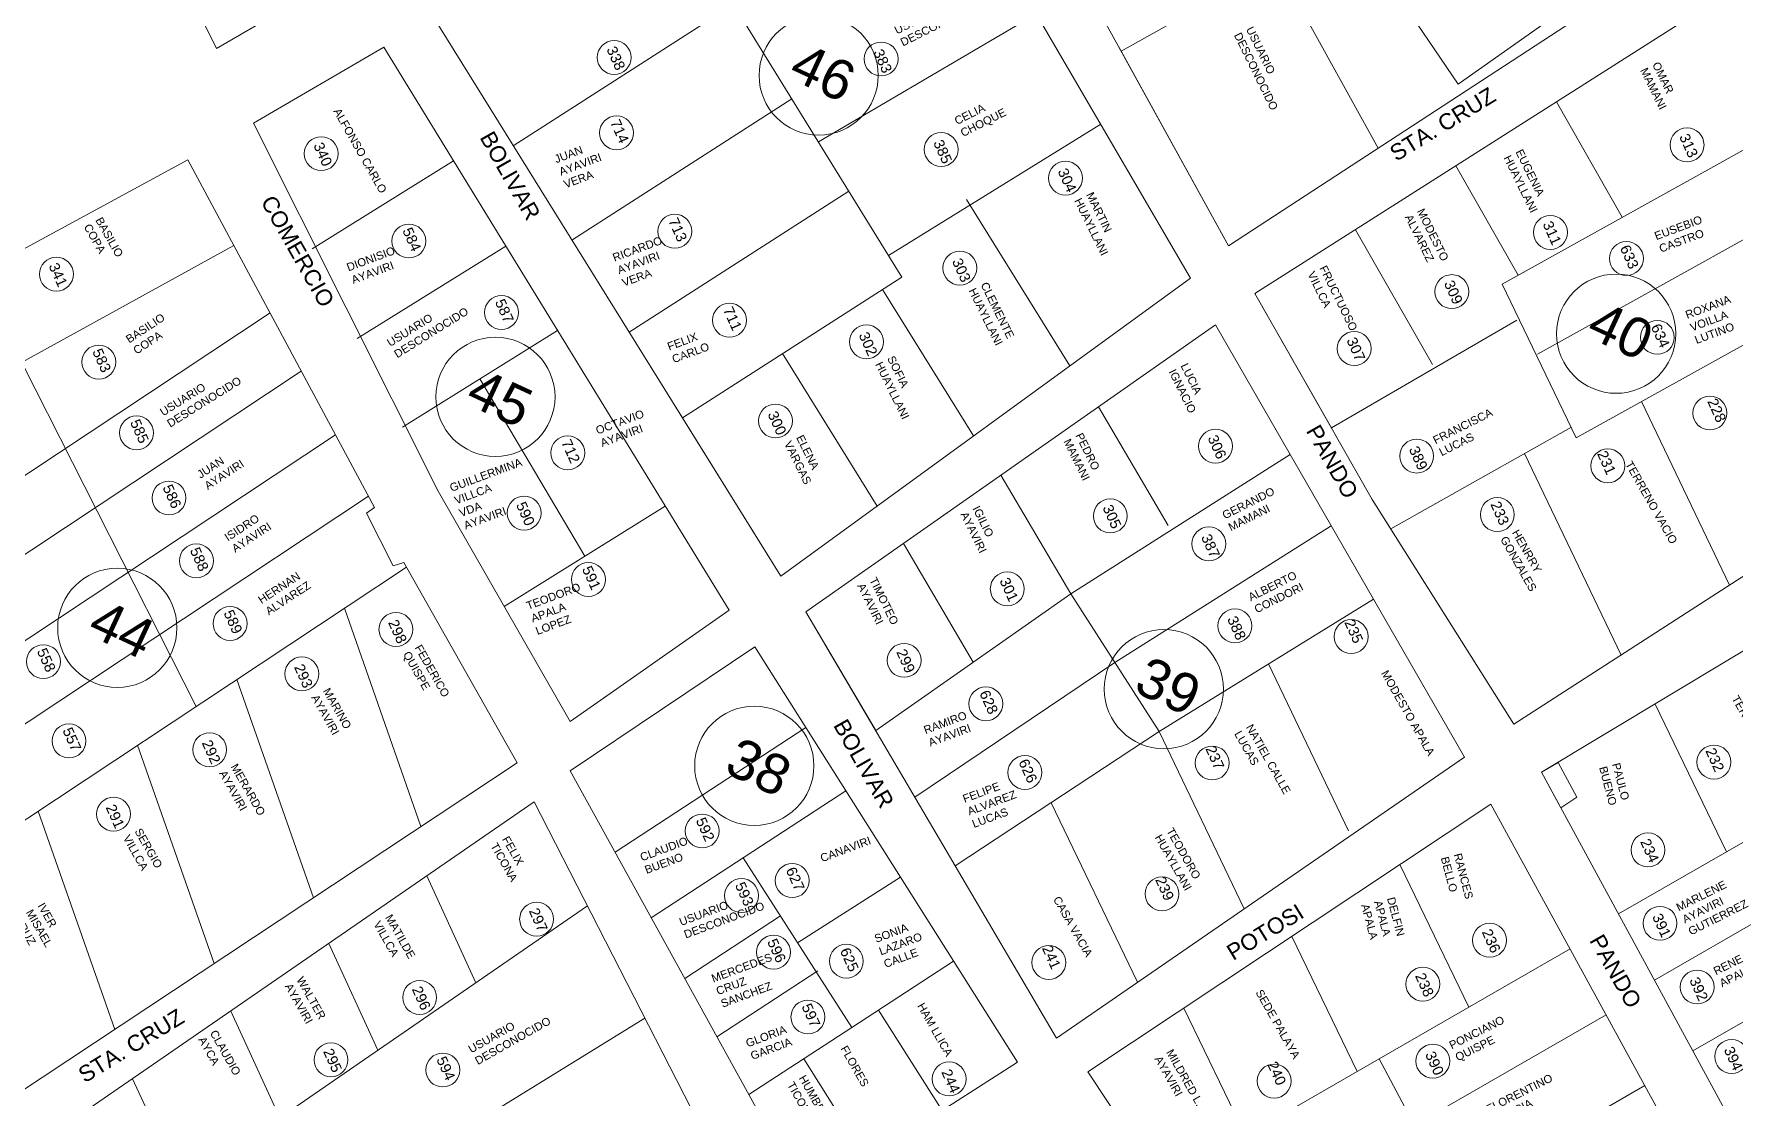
# Model space of a CAD drawing. Header units: metres. Extents: x 577726 to 579252, y 7804053 to 7806277.
# Drawn here: x 578191.2 to 578466.8, y 7805339.8 to 7805512.2 of the extents above; entities that cross this region are included whole.
import ezdxf

# ---------------------------------------------------------------- set-up
doc = ezdxf.new("R2010")
doc.units = ezdxf.units.M
doc.layers.add('CODIGOS', color=80, linetype='Continuous', lineweight=20)
doc.layers.add('perimetro edgar', color=7, linetype='Continuous')
doc.styles.get("Standard").update_dxf_attribs({"font": 'simplex.shx'})

msp = doc.modelspace()

# ---------------------------------------------------------------- linework, layer by layer
at = {"layer": 'CODIGOS', "linetype": 'Continuous', "lineweight": 5}
for p, q in [((578292.15, 7805537.14), (578331.85, 7805472.84)), ((578367.43, 7805509.42), (578394.47, 7805524.63)), ((578409.07, 7805493.72), (578392.6, 7805523.58)), ((578268.89, 7805494.11), (578304.57, 7805517.03)), ((578353.68, 7805515.49), (578318.34, 7805494.73)), ((578384.82, 7805477.89), (578367.1, 7805510.02)), ((578278.4, 7805478.82), (578314.04, 7805501.7)), ((578437.98, 7805501.25), (578448.65, 7805482.53)), ((578477.54, 7805498.58), (578429.15, 7805471.7)), ((578364.11, 7805497.61), (578329.69, 7805476.34)), ((578236.31, 7805477.43), (578259.19, 7805491.67)), ((578421.69, 7805490.89), (578431.79, 7805473.17)), ((578287.66, 7805463.93), (578323.25, 7805486.78)), ((578359.1, 7805458.44), (578342.34, 7805485.4)), ((578483.05, 7805487.1), (578434.91, 7805460.36)), ((578405.4, 7805480.52), (578417.87, 7805458.66)), ((578223.58, 7805477.96), (578189.18, 7805459.01)), ((578243.57, 7805462.87), (578267.66, 7805477.87)), ((578489.5, 7805473.65), (578441.15, 7805446.79)), ((578181.94, 7805473.29), (578217.46, 7805403.24)), ((578296.31, 7805450.02), (578331.85, 7805472.84)), ((578343.49, 7805447.09), (578328.72, 7805470.83)), ((578441.15, 7805446.79), (578429.15, 7805471.7)), ((578389.11, 7805470.16), (578401.58, 7805448.3)), ((578160.93, 7805421.64), (578229.46, 7805467.02)), ((578401.52, 7805448.39), (578431.53, 7805465.83)), ((578250.93, 7805448.54), (578276.06, 7805464.19)), ((578327.87, 7805435.74), (578312.52, 7805460.43)), ((578164.29, 7805411.05), (578234.53, 7805457.57)), ((578280.48, 7805427.6), (578263.49, 7805456.36)), ((578312.25, 7805424.39), (578295.49, 7805451.35)), ((578363.74, 7805451.83), (578375.05, 7805432.59)), ((578466.04, 7805422.92), (578451.76, 7805452.68)), ((578167.96, 7805399.5), (578240.08, 7805447.26)), ((578411.12, 7805432.06), (578440.33, 7805448.49)), ((578394.81, 7805444.1), (578359.24, 7805421.51)), ((578448.46, 7805411.59), (578432.79, 7805444.25)), ((578347.93, 7805440.75), (578359.24, 7805421.51)), ((578172.4, 7805389), (578245.41, 7805437.35)), ((578267.42, 7805419.48), (578293.53, 7805435.73)), ((578401.46, 7805432.54), (578366.4, 7805410.36)), ((578332.12, 7805429.67), (578343.44, 7805410.42)), ((578175.81, 7805375.66), (578251.59, 7805425.85)), ((578327.63, 7805399.34), (578359.24, 7805421.51)), ((578359.24, 7805421.51), (578373.56, 7805399.2)), ((578253.91, 7805383.81), (578241.53, 7805419.18)), ((578316.32, 7805418.59), (578327.63, 7805399.34)), ((578408.31, 7805420.67), (578373.56, 7805399.2)), ((578366.4, 7805410.36), (578333.96, 7805388.57)), ((578404.28, 7805383.13), (578391.31, 7805410.17)), ((578236.48, 7805372.26), (578224.09, 7805407.64)), ((578453.95, 7805403.65), (578465.54, 7805379.7)), ((578285.38, 7805379.66), (578316.33, 7805399.83)), ((578373.56, 7805399.2), (578340.52, 7805377.41)), ((578387.35, 7805370.47), (578373.56, 7805399.2)), ((578220.38, 7805361.6), (578208, 7805396.98)), ((578291.26, 7805369.01), (578322.81, 7805389.57)), ((578204.28, 7805350.94), (578191.9, 7805386.32)), ((578370.04, 7805358.56), (578356.07, 7805387.67)), ((578448.03, 7805369.63), (578476.53, 7805386.02)), ((578306.17, 7805378.72), (578323.76, 7805351.23)), ((578412.64, 7805377.55), (578423.79, 7805354.53)), ((578254.88, 7805375.8), (578262.83, 7805358.5)), ((578314.97, 7805364.98), (578331.63, 7805375.62)), ((578453.85, 7805358.92), (578482.68, 7805375.5)), ((578231.04, 7805336.6), (578280.9, 7805370.96)), ((578296.68, 7805359.2), (578312.2, 7805369.31)), ((578395.09, 7805366.01), (578405.69, 7805344.12)), ((578238.99, 7805364.85), (578246.94, 7805347.55)), ((578409.23, 7805346.16), (578440.19, 7805363.96)), ((578460.08, 7805347.45), (578489.27, 7805364.24)), ((578301.89, 7805349.75), (578318.27, 7805360.43)), ((578323.76, 7805351.23), (578340.25, 7805361.97)), ((578223.09, 7805353.89), (578231.04, 7805336.6)), ((578290.22, 7805352.77), (578238.22, 7805320.74)), ((578338.4, 7805337.79), (578328.11, 7805354.07)), ((578377.58, 7805354.38), (578387.59, 7805333.71)), ((578414.95, 7805335.39), (578446.04, 7805353.27)), ((578307.08, 7805340.36), (578323.76, 7805351.23)), ((578326.21, 7805329.97), (578315.98, 7805346.16)), ((578409.23, 7805346.16), (578374.05, 7805325.92)), ((578426.88, 7805312.94), (578409.23, 7805346.16)), ((578207.19, 7805342.94), (578215.14, 7805325.64)), ((578421.26, 7805323.97), (578452.3, 7805341.82))]:
    msp.add_line(p, q, dxfattribs=at)
for points in [[(578220.79, 7805509.86), (578249.86, 7805526.77), (578250.82, 7805523.97), (578293.91, 7805551.83), (578290.9, 7805556.76), (578320.57, 7805572.1), (578280.27, 7805634.16), (578180.82, 7805612.34), (578206.39, 7805538.94)], [(578384.82, 7805477.89), (578336.84, 7805564.89), (578387.69, 7805600.82), (578418.58, 7805622.48), (578463.1, 7805529)], [(578378.67, 7805472.67), (578328.25, 7805559.04), (578255.83, 7805515.1), (578312.25, 7805424.39)], [(578431.09, 7805400.4), (578408.12, 7805436.82), (578389.11, 7805470.16), (578467.31, 7805519.91), (578502.55, 7805446.45)], [(578278.13, 7805400.81), (578303.87, 7805418.88), (578247.9, 7805510.07), (578226.77, 7805497.8), (578256.71, 7805438.15)], [(578172.36, 7805385.49), (578173.57, 7805385.56), (578172.06, 7805390), (578171.05, 7805389.75), (578150.03, 7805455.99), (578216.12, 7805491.83), (578246.41, 7805435.48), (578245.07, 7805434.59), (578249.39, 7805426.07), (578251.16, 7805426.6), (578269.53, 7805394.15), (578188.19, 7805340.28)], [(578356.91, 7805349.53), (578316.32, 7805418.59), (578382.69, 7805465.12), (578423.08, 7805395.03)], [(578507.73, 7805435.97), (578562.75, 7805322.33), (578489.07, 7805294.04), (578435.56, 7805392.6)], [(578316.32, 7805323.63), (578350.59, 7805345.61), (578308.06, 7805412.91), (578278.11, 7805392.81)], [(578435.57, 7805392.59), (578438.24, 7805394.2), (578441.3, 7805388.54), (578438.69, 7805386.85)], [(578191.29, 7805331.99), (578221.94, 7805265.32), (578308.17, 7805317.75), (578272.28, 7805387.79)], [(578427.35, 7805387.44), (578479.71, 7805291.72), (578415.5, 7805263.43), (578362.03, 7805344.05)]]:
    msp.add_lwpolyline(points, close=True, dxfattribs=at)
for centre, radius in [((578318.38, 7805505.51), 9.66), ((578285.25, 7805508.42), 2.75), ((578328.5, 7805508.18), 2.75), ((578285.63, 7805496.21), 2.75), ((578237.75, 7805492.84), 2.75), ((578338.23, 7805493.51), 2.75), ((578459.14, 7805494.25), 2.75), ((578358.39, 7805488.87), 2.75), ((578295.06, 7805480.26), 2.75), ((578436.99, 7805480.08), 2.75), ((578251.96, 7805478.68), 2.75), ((578341.27, 7805474.3), 2.75), ((578449.31, 7805475.85), 2.75), ((578194.83, 7805473.31), 2.75), ((578421.01, 7805470.48), 2.75), ((578447.66, 7805463.66), 9.66), ((578266.97, 7805467.09), 2.75), ((578303.93, 7805465.84), 2.75), ((578326.13, 7805462.35), 2.75), ((578454.32, 7805463.07), 2.75), ((578265.99, 7805453.43), 9.66), ((578405.2, 7805461.25), 2.75), ((578201.7, 7805459.07), 2.75), ((578311.38, 7805449.52), 2.75), ((578462.84, 7805450.81), 2.75), ((578207.82, 7805447.6), 2.75), ((578277.71, 7805444.35), 2.75), ((578382.7, 7805445.43), 2.75), ((578415.32, 7805443.84), 2.75), ((578446.3, 7805442.26), 2.75), ((578213.08, 7805437.04), 2.75), ((578270.64, 7805434.6), 2.75), ((578365.66, 7805434.13), 2.75), ((578428.39, 7805434.35), 2.75), ((578381.64, 7805429.61), 2.75), ((578217.52, 7805426.86), 2.75), ((578281.06, 7805423.83), 2.75), ((578204.7, 7805416), 9.66), ((578348.96, 7805422.31), 2.75), ((578222.98, 7805416.71), 2.75), ((578249.87, 7805415.75), 2.75), ((578385.86, 7805416.32), 2.75), ((578374.34, 7805406.07), 9.66), ((578404.7, 7805414.58), 2.75), ((578192.72, 7805410.52), 2.75), ((578332.24, 7805410.73), 2.75), ((578234.62, 7805408.54), 2.75), ((578345.48, 7805403.7), 2.75), ((578307.95, 7805393.64), 9.66), ((578196.87, 7805397.67), 2.75), ((578219.67, 7805396.25), 2.75), ((578382.18, 7805394.1), 2.75), ((578463.5, 7805394.25), 2.75), ((578351.82, 7805392.56), 2.75), ((578204.09, 7805385.8), 2.75), ((578299.51, 7805383.08), 2.75), ((578452.81, 7805380.01), 2.75), ((578314.1, 7805375.04), 2.75), ((578305.87, 7805372.61), 2.75), ((578374.04, 7805372.89), 2.75), ((578272.67, 7805368.78), 2.75), ((578454.76, 7805368.12), 2.75), ((578311.08, 7805363.43), 2.75), ((578427.14, 7805365.37), 2.75), ((578322.87, 7805361.98), 2.75), ((578355.69, 7805361.78), 2.75), ((578416.32, 7805358.26), 2.75), ((578460.78, 7805357.8), 2.75), ((578253.71, 7805356.11), 2.75), ((578316.65, 7805352.94), 2.75), ((578239.34, 7805346.01), 2.75), ((578257.46, 7805344.35), 2.75), ((578417.94, 7805345.79), 2.75), ((578466.37, 7805346.55), 2.75), ((578339.53, 7805342.9), 2.75), ((578392.21, 7805342.56), 2.75)]:
    msp.add_circle(centre, radius, dxfattribs=at)
at = {"layer": 'perimetro edgar', "lineweight": 5, "elevation": 0.99, "flags": 128}
msp.add_lwpolyline([(578422.05, 7805504.09), (578461.07, 7805531.64), (578451.39, 7805550.02), (578443.79, 7805565.65), (578410.44, 7805541.44), (578401.16, 7805534.83)], close=True, dxfattribs=at)

# ---------------------------------------------------------------- texts
at = {"layer": 'CODIGOS', "linetype": 'Continuous', "lineweight": 5, "attachment_point": 1}
for s, insert, char_height, width, rotation in [('{\\fArial|b0|i0|c0|p34;USUARIO DESCONOCIDO}', (578330.49, 7805513.3), 1.3031, 9.8293, 26.6743), ('{\\fArial|b0|i0|c0|p34;USUARIO DESCONOCIDO}', (578388.78, 7805513.59), 1.3031, 9.8293, 296.184), ('{\\fArial|b0|i0|c0|p34;338}', (578285.5, 7805510.46), 1.6941, 5.335, 294.126), ('{\\fArial|b0|i0|c0|p34;\\C7;46}', (578315.95, 7805511.04), 6.4352, 0.6435, 335.126), ('{\\fArial|b0|i0|c0|p34;383}', (578328.75, 7805509.99), 1.6941, 5.335, 294.126), ('{\\fArial|b0|i0|c0|p34;OMAR MAMANI}', (578454.63, 7805507.88), 1.3031, 9.8293, 296.184), ('{\\fArial|b0|i0|c0|p34;STA. CRUZ}', (578410.64, 7805493.72), 2.6062, 32.2047, 31.4809), ('{\\fArial|b0|i0|c0|p34;ALFONSO CARLO}', (578240.82, 7805500.37), 1.3031, 16.1023, 299.5745), ('{\\fArial|b0|i0|c0|p34;714}', (578286.09, 7805498.62), 1.6941, 5.335, 294.126), ('{\\fArial|b0|i0|c0|p34;CELIA CHOQUE}', (578340.22, 7805498.63), 1.3031, 9.8293, 26.6743), ('{\\fArial|b0|i0|c0|p34;BOLIVAR}', (578265.64, 7805496.77), 2.6062, 32.2047, 299.5745), ('{\\fArial|b0|i0|c0|p34;313}', (578459.38, 7805496.3), 1.6941, 5.335, 294.126), ('{\\fArial|b0|i0|c0|p34;340}', (578238, 7805494.89), 1.6941, 5.335, 294.126), ('{\\fArial|b0|i0|c0|p34;JUAN AYAVIRI VERA}', (578275.39, 7805492.5), 1.3031, 9.584, 20.4013), ('{\\fArial|b0|i0|c0|p34;385}', (578338.47, 7805495.32), 1.6941, 5.335, 294.126), ('{\\fArial|b0|i0|c0|p34;EUGENIA HUAYLLANI}', (578432.48, 7805493.71), 1.3031, 9.8293, 296.184), ('{\\fArial|b0|i0|c0|p34;304}', (578358.64, 7805490.69), 1.6941, 5.335, 294.126), ('{\\fArial|b0|i0|c0|p34;COMERCIO}', (578230.15, 7805486.38), 2.6062, 32.2047, 299.5745), ('{\\fArial|b0|i0|c0|p34;MARTIN HUAYLLANI}', (578362.89, 7805486.77), 1.3031, 9.8293, 296.184), ('{\\fArial|b0|i0|c0|p34;BASILIO COPA}', (578202.24, 7805482.71), 1.3031, 7.9172, 299.5745), ('{\\fArial|b0|i0|c0|p34;713}', (578295.52, 7805482.67), 1.6941, 5.335, 294.126), ('{\\fArial|b0|i0|c0|p34;MODESTO ALVAREZ}', (578416.5, 7805484.11), 1.3031, 9.8293, 296.184), ('{\\fArial|b0|i0|c0|p34;311}', (578437.24, 7805482.13), 1.6941, 5.335, 294.126), ('{\\fArial|b0|i0|c0|p34;EUSEBIO CASTRO}', (578453.7, 7805480.04), 1.3031, 9.584, 20.4013), ('{\\fArial|b0|i0|c0|p34;584}', (578252.42, 7805481.09), 1.6941, 5.335, 294.126), ('{\\fArial|b0|i0|c0|p34;RICARDO AYAVIRI\\PVERA}', (578284.83, 7805476.55), 1.3031, 9.584, 20.4013), ('{\\fArial|b0|i0|c0|p34;DIONISIO AYAVIRI}', (578241.72, 7805474.97), 1.3031, 9.584, 20.4013), ('{\\fArial|b0|i0|c0|p34;633}', (578449.77, 7805478.26), 1.6941, 5.335, 294.126), ('{\\fArial|b0|i0|c0|p34;341}', (578195.08, 7805475.36), 1.6941, 5.335, 294.126), ('{\\fArial|b0|i0|c0|p34;303}', (578341.51, 7805476.11), 1.6941, 5.335, 294.126), ('{\\fArial|b0|i0|c0|p34;FRUCTUOSO VILLCA}', (578400.69, 7805474.88), 1.3031, 9.8293, 296.184), ('{\\fArial|b0|i0|c0|p34;CLEMENTE HUAYLLANI}', (578345.77, 7805472.19), 1.3031, 9.8293, 296.184), ('{\\fArial|b0|i0|c0|p34;309}', (578421.25, 7805472.53), 1.6941, 5.335, 294.126), ('{\\fArial|b0|i0|c0|p34;587}', (578267.43, 7805469.5), 1.6941, 5.335, 294.126), ('{\\fArial|b0|i0|c0|p34;711}', (578304.4, 7805468.25), 1.6941, 5.335, 294.126), ('{\\fArial|b0|i0|c0|p34;\\C7;40}', (578445.23, 7805469.19), 6.4352, 0.6435, 335.126), ('{\\fArial|b0|i0|c0|p34;ROXANA VOILLA LUTINO}', (578458.71, 7805467.27), 1.3031, 9.584, 20.4013), ('{\\fArial|b0|i0|c0|p34;BASILIO COPA}', (578205.92, 7805463.16), 1.3031, 9.584, 33.2444), ('{\\fArial|b0|i0|c0|p34;USUARIO DESCONOCIDO}', (578248.24, 7805462.61), 1.3031, 9.584, 31.8927), ('{\\fArial|b0|i0|c0|p34;634}', (578454.79, 7805465.49), 1.6941, 5.335, 294.126), ('{\\fArial|b0|i0|c0|p34;FELIX CARLO}', (578293.7, 7805462.13), 1.3031, 9.584, 20.4013), ('{\\fArial|b0|i0|c0|p34;302}', (578326.38, 7805464.16), 1.6941, 5.335, 294.126), ('{\\fArial|b0|i0|c0|p34;307}', (578405.45, 7805463.3), 1.6941, 5.335, 294.126), ('{\\fArial|b0|i0|c0|p34;583}', (578202.16, 7805461.48), 1.6941, 5.335, 294.126), ('{\\fArial|b0|i0|c0|p34;SOFIA HUAYLLANI}', (578330.63, 7805460.24), 1.3031, 9.8293, 296.184), ('{\\fArial|b0|i0|c0|p34;\\C7;45}', (578263.57, 7805458.28), 6.4352, 0.6435, 335.126), ('{\\fArial|b0|i0|c0|p34;LUCIA IGNACIO}', (578378.19, 7805459.06), 1.3031, 9.8293, 296.184), ('{\\fArial|b0|i0|c0|p34;USUARIO DESCONOCIDO}', (578211.44, 7805451.37), 1.3031, 9.584, 31.8927), ('{\\fArial|b0|i0|c0|p34;FRANCISCA LUCAS}', (578417.79, 7805446.9), 1.3031, 9.8293, 26.6743), ('{\\fArial|b0|i0|c0|p34;228}', (578463.94, 7805453.4), 1.6941, 5.335, 294.126), ('{\\fArial|b0|i0|c0|p34;585}', (578208.28, 7805450.01), 1.6941, 5.335, 294.126), ('{\\fArial|b0|i0|c0|p34;OCTAVIO AYAVIRI}', (578282.09, 7805448.54), 1.3031, 9.584, 20.4013), ('{\\fArial|b0|i0|c0|p34;300}', (578311.62, 7805451.33), 1.6941, 5.335, 294.126), ('{\\fArial|b0|i0|c0|p34;PANDO}', (578399.58, 7805449.22), 2.6062, 32.2047, 299.5745), ('{\\fArial|b0|i0|c0|p34;712}', (578278.17, 7805446.76), 1.6941, 5.335, 294.126), ('{\\fArial|b0|i0|c0|p34;ELENA VARGAS}', (578315.88, 7805447.42), 1.3031, 9.8293, 296.184), ('{\\fArial|b0|i0|c0|p34;PEDRO MAMANI}', (578361.15, 7805447.76), 1.3031, 9.8293, 296.184), ('{\\fArial|b0|i0|c0|p34;306}', (578382.94, 7805447.47), 1.6941, 5.335, 294.126), ('{\\fArial|b0|i0|c0|p34;JUAN AYAVIRI}', (578217.47, 7805441.23), 1.3031, 9.584, 33.2444), ('{\\fArial|b0|i0|c0|p34;GUILLERMINA VILLCA VDA AYAVIRI}', (578258.42, 7805439.24), 1.3031, 9.584, 20.4013), ('{\\fArial|b0|i0|c0|p34;389}', (578415.56, 7805445.66), 1.6941, 5.335, 294.126), ('{\\fArial|b0|i0|c0|p34;231}', (578446.08, 7805444.92), 1.6941, 5.335, 294.126), ('{\\fArial|b0|i0|c0|p34;TERRENO VACIO}', (578450.2, 7805443.19), 1.3031, 16.1023, 299.5745), ('{\\fArial|b0|i0|c0|p34;586}', (578213.55, 7805439.45), 1.6941, 5.335, 294.126), ('{\\fArial|b0|i0|c0|p34;GERANDO MAMANI}', (578383.63, 7805434.73), 1.3031, 9.8293, 26.6743), ('{\\fArial|b0|i0|c0|p34;590}', (578270.84, 7805436.64), 1.6941, 5.335, 294.126), ('{\\fArial|b0|i0|c0|p34;IGILIO AYAVIRI}', (578344.45, 7805435.94), 1.3031, 9.8293, 296.184), ('{\\fArial|b0|i0|c0|p34;305}', (578365.91, 7805436.18), 1.6941, 5.335, 294.126), ('{\\fArial|b0|i0|c0|p34;233}', (578428.78, 7805436.73), 1.6941, 5.335, 294.126), ('{\\fArial|b0|i0|c0|p34;ISIDRO AYAVIRI}', (578221.9, 7805431.06), 1.3031, 9.584, 33.2444), ('{\\fArial|b0|i0|c0|p34;387}', (578381.88, 7805431.42), 1.6941, 5.335, 294.126), ('{\\fArial|b0|i0|c0|p34;HENRRY GONZALES}', (578431.84, 7805432.09), 1.3031, 16.1023, 299.5745), ('{\\fArial|b0|i0|c0|p34;588}', (578217.98, 7805429.27), 1.6941, 5.335, 294.126), ('{\\fArial|b0|i0|c0|p34;HERNAN ALVAREZ}', (578227.36, 7805420.91), 1.3031, 9.584, 33.2444), ('{\\fArial|b0|i0|c0|p34;591}', (578281.53, 7805426.25), 1.6941, 5.335, 294.126), ('{\\fArial|b0|i0|c0|p34;TIMOTEO AYAVIRI}', (578327.73, 7805424.36), 1.3031, 9.8293, 296.184), ('{\\fArial|b0|i0|c0|p34;301}', (578349.21, 7805424.36), 1.6941, 5.335, 294.126), ('{\\fArial|b0|i0|c0|p34;ALBERTO CONDORI}', (578387.85, 7805421.44), 1.3031, 9.8293, 26.6743), ('{\\fArial|b0|i0|c0|p34;TEODORO APALA LOPEZ}', (578270.83, 7805420.12), 1.3031, 9.584, 20.4013), ('{\\fArial|b0|i0|c0|p34;\\C7;44}', (578202.29, 7805420.85), 6.4352, 0.6435, 335.126), ('{\\fArial|b0|i0|c0|p34;589}', (578223.44, 7805419.13), 1.6941, 5.335, 294.126), ('{\\fArial|b0|i0|c0|p34;298}', (578250.11, 7805417.56), 1.6941, 5.335, 294.126), ('{\\fArial|b0|i0|c0|p34;388}', (578386.11, 7805418.13), 1.6941, 5.335, 294.126), ('{\\fArial|b0|i0|c0|p34;235}', (578405.1, 7805417.6), 1.6941, 5.335, 294.126), ('{\\fArial|b0|i0|c0|p34;558}', (578193.18, 7805412.93), 1.6941, 5.335, 294.126), ('{\\fArial|b0|i0|c0|p34;FEDERICO QUISPE}', (578253.99, 7805413.44), 1.3031, 10.8538, 299.5745), ('{\\fArial|b0|i0|c0|p34;293}', (578234.86, 7805410.35), 1.6941, 5.335, 294.126), ('{\\fArial|b0|i0|c0|p34;299}', (578332.48, 7805412.78), 1.6941, 5.335, 294.126), ('{\\fArial|b0|i0|c0|p34;\\C7;39}', (578371.9, 7805411.6), 6.4352, 0.6435, 335.126), ('{\\fArial|b0|i0|c0|p34;MODESTO APALA}', (578410.63, 7805409.3), 1.3031, 16.1023, 299.5745), ('{\\fArial|b0|i0|c0|p34;MARINO AYAVIRI}', (578239.12, 7805406.43), 1.3031, 10.8538, 299.5745), ('{\\fArial|b0|i0|c0|p34;628}', (578345.94, 7805406.11), 1.6941, 5.335, 294.126), ('{\\fArial|b0|i0|c0|p34;TERRENO VACIO}', (578467.45, 7805405.21), 1.3031, 16.1023, 299.5745), ('{\\fArial|b0|i0|c0|p34;RAMIRO AYAVIRI}', (578335.25, 7805399.99), 1.3031, 9.584, 20.4013), ('{\\fArial|b0|i0|c0|p34;557}', (578197.33, 7805400.08), 1.6941, 5.335, 294.126), ('{\\fArial|b0|i0|c0|p34;BOLIVAR}', (578322.95, 7805401.51), 2.6062, 32.2047, 299.5745), ('{\\fArial|b0|i0|c0|p34;NATIEL CALLE LUCAS}', (578388.72, 7805400.55), 1.3031, 16.1023, 299.5745), ('{\\fArial|b0|i0|c0|p34;292}', (578219.91, 7805398.06), 1.6941, 5.335, 294.126), ('{\\fArial|b0|i0|c0|p34;\\C7;38}', (578305.53, 7805398.49), 6.4352, 0.6435, 335.126), ('{\\fArial|b0|i0|c0|p34;237}', (578382.59, 7805397.12), 1.6941, 5.335, 294.126), ('{\\fArial|b0|i0|c0|p34;232}', (578463.63, 7805396.77), 1.6941, 5.335, 294.126), ('{\\fArial|b0|i0|c0|p34;MERARDO AYAVIRI}', (578224.17, 7805394.15), 1.3031, 10.8538, 299.5745), ('{\\fArial|b0|i0|c0|p34;626}', (578352.28, 7805394.97), 1.6941, 5.335, 294.126), ('{\\fArial|b0|i0|c0|p34;PAULO BUENO}', (578448.24, 7805394.25), 1.3031, 9.8293, 284.765), ('{\\fArial|b0|i0|c0|p34;FELIPE ALVAREZ LUCAS}', (578341.58, 7805388.85), 1.3031, 9.584, 20.4013), ('{\\fArial|b0|i0|c0|p34;291}', (578204.33, 7805387.61), 1.6941, 5.335, 294.126), ('{\\fArial|b0|i0|c0|p34;592}', (578299.98, 7805385.49), 1.6941, 5.335, 294.126), ('{\\fArial|b0|i0|c0|p34;SERGIO VILLCA}', (578208.59, 7805383.69), 1.3031, 10.8538, 299.5745), ('{\\fArial|b0|i0|c0|p34;TEODORO HUAYLLANI}', (578375.83, 7805383.77), 1.3031, 16.1023, 299.5745), ('{\\fArial|b0|i0|c0|p34;FELIX TICONA}', (578268.16, 7805382.41), 1.3031, 7.7906, 299.5745), ('{\\fArial|b0|i0|c0|p34;CLAUDIO BUENO}', (578289.28, 7805379.37), 1.3031, 9.584, 20.4013), ('{\\fArial|b0|i0|c0|p34;CANAVIRI}', (578318.49, 7805379.23), 1.3031, 9.584, 20.4013), ('{\\fArial|b0|i0|c0|p34;234}', (578453.06, 7805382.06), 1.6941, 5.335, 294.126), ('{\\fArial|b0|i0|c0|p34;627}', (578314.57, 7805377.45), 1.6941, 5.335, 294.126), ('{\\fArial|b0|i0|c0|p34;RANCES BELLO}', (578422.57, 7805379.61), 1.3031, 9.8293, 284.765), ('{\\fArial|b0|i0|c0|p34;593}', (578306.33, 7805375.02), 1.6941, 5.335, 294.126), ('{\\fArial|b0|i0|c0|p34;239}', (578374.45, 7805375.9), 1.6941, 5.335, 294.126), ('{\\fArial|b0|i0|c0|p34;MARLENE AYAVIRI GUTIERREZ}', (578457.23, 7805371.18), 1.3031, 9.8293, 26.6743), ('{\\fArial|b0|i0|c0|p34;IVER MISAEL CRUZ}', (578192.86, 7805371.62), 1.3031, 10.8538, 299.5745), ('{\\fArial|b0|i0|c0|p34;USUARIO DESCONOCIDO}', (578295.63, 7805368.9), 1.3031, 9.584, 20.4013), ('{\\fArial|b0|i0|c0|p34;CASA VACIA}', (578357.47, 7805372.67), 1.3031, 16.1023, 299.5745), ('{\\fArial|b0|i0|c0|p34;DELFIN APALA APALA}', (578411.76, 7805372.5), 1.3031, 9.8293, 284.765), ('{\\fArial|b0|i0|c0|p34;MATILDE VILLCA}', (578249.2, 7805369.73), 1.3031, 7.7906, 299.5745), ('{\\fArial|b0|i0|c0|p34;297}', (578272.92, 7805370.83), 1.6941, 5.335, 294.126), ('{\\fArial|b0|i0|c0|p34;POTOSI}', (578384.21, 7805364.23), 2.6062, 32.2047, 31.4809), ('{\\fArial|b0|i0|c0|p34;391}', (578455, 7805369.93), 1.6941, 5.335, 294.126), ('{\\fArial|b0|i0|c0|p34;SONIA LAZARO CALLE}', (578327.26, 7805366.17), 1.3031, 9.584, 20.4013), ('{\\fArial|b0|i0|c0|p34;236}', (578427.38, 7805367.42), 1.6941, 5.335, 294.126), ('{\\fArial|b0|i0|c0|p34;PANDO}', (578445.51, 7805366.64), 2.6062, 32.2047, 299.5745), ('{\\fArial|b0|i0|c0|p34;MERCEDES CRUZ SANCHEZ}', (578300.85, 7805359.73), 1.3031, 9.584, 20.4013), ('{\\fArial|b0|i0|c0|p34;596}', (578311.55, 7805365.85), 1.6941, 5.335, 294.126), ('{\\fArial|b0|i0|c0|p34;625}', (578323.34, 7805364.39), 1.6941, 5.335, 294.126), ('{\\fArial|b0|i0|c0|p34;241}', (578356.09, 7805364.8), 1.6941, 5.335, 294.126), ('{\\fArial|b0|i0|c0|p34;RENE APALA}', (578463.25, 7805360.85), 1.3031, 9.8293, 26.6743), ('{\\fArial|b0|i0|c0|p34;WALTER AYAVIRI}', (578234.83, 7805359.64), 1.3031, 7.7906, 299.5745), ('{\\fArial|b0|i0|c0|p34;296}', (578253.96, 7805358.15), 1.6941, 5.335, 294.126), ('{\\fArial|b0|i0|c0|p34;238}', (578416.57, 7805360.31), 1.6941, 5.335, 294.126), ('{\\fArial|b0|i0|c0|p34;392}', (578461.02, 7805359.61), 1.6941, 5.335, 294.126), ('{\\fArial|b0|i0|c0|p34;597}', (578317.12, 7805355.35), 1.6941, 5.335, 294.126), ('{\\fArial|b0|i0|c0|p34;HAM LLICA}', (578335.45, 7805355.4), 1.3031, 16.1023, 299.5745), ('{\\fArial|b0|i0|c0|p34;SEDE PALAYA}', (578390.29, 7805357.57), 1.3031, 16.1023, 299.5745), ('{\\fArial|b0|i0|c0|p34;STA. CRUZ}', (578198.06, 7805344.39), 2.6062, 32.2047, 31.4809), ('{\\fArial|b0|i0|c0|p34;USUARIO DESCONOCIDO}', (578261.43, 7805348.16), 1.3031, 9.584, 29.5257), ('{\\fArial|b0|i0|c0|p34;PONCIANO QUISPE}', (578420.42, 7805348.84), 1.3031, 9.8293, 26.6743), ('{\\fArial|b0|i0|c0|p34;CLAUDIO AYCA}', (578220.79, 7805351), 1.3031, 7.7906, 299.5745), ('{\\fArial|b0|i0|c0|p34;GLORIA GARCIA}', (578306.42, 7805349.23), 1.3031, 9.584, 20.4013), ('{\\fArial|b0|i0|c0|p34;295}', (578239.58, 7805348.06), 1.6941, 5.335, 294.126), ('{\\fArial|b0|i0|c0|p34;FLORES}', (578323, 7805348.47), 1.3031, 16.1023, 299.5745), ('{\\fArial|b0|i0|c0|p34;MILDRED L. AYAVIRI}', (578375.8, 7805347.88), 1.3031, 16.1023, 299.5745), ('{\\fArial|b0|i0|c0|p34;390}', (578418.19, 7805347.6), 1.6941, 5.335, 294.126), ('{\\fArial|b0|i0|c0|p34;394}', (578466.61, 7805348.36), 1.6941, 5.335, 294.126), ('{\\fArial|b0|i0|c0|p34;594}', (578257.93, 7805346.77), 1.6941, 5.335, 294.126), ('{\\fArial|b0|i0|c0|p34;244}', (578339.78, 7805344.71), 1.6941, 5.335, 294.126), ('{\\fArial|b0|i0|c0|p34;240}', (578392.62, 7805345.98), 1.6941, 5.335, 294.126), ('{\\fArial|b0|i0|c0|p34;HUMBERTO TICONA CALLE}', (578316.24, 7805343.69), 1.3031, 16.1023, 299.5745), ('{\\fArial|b0|i0|c0|p34;FLORENTINO GARCIA}', (578426.44, 7805338.52), 1.3031, 9.8293, 26.6743)]:
    msp.add_mtext(s, dxfattribs=dict(at, insert=insert, char_height=char_height, width=width, rotation=rotation))

doc.saveas('drawing.dxf')
